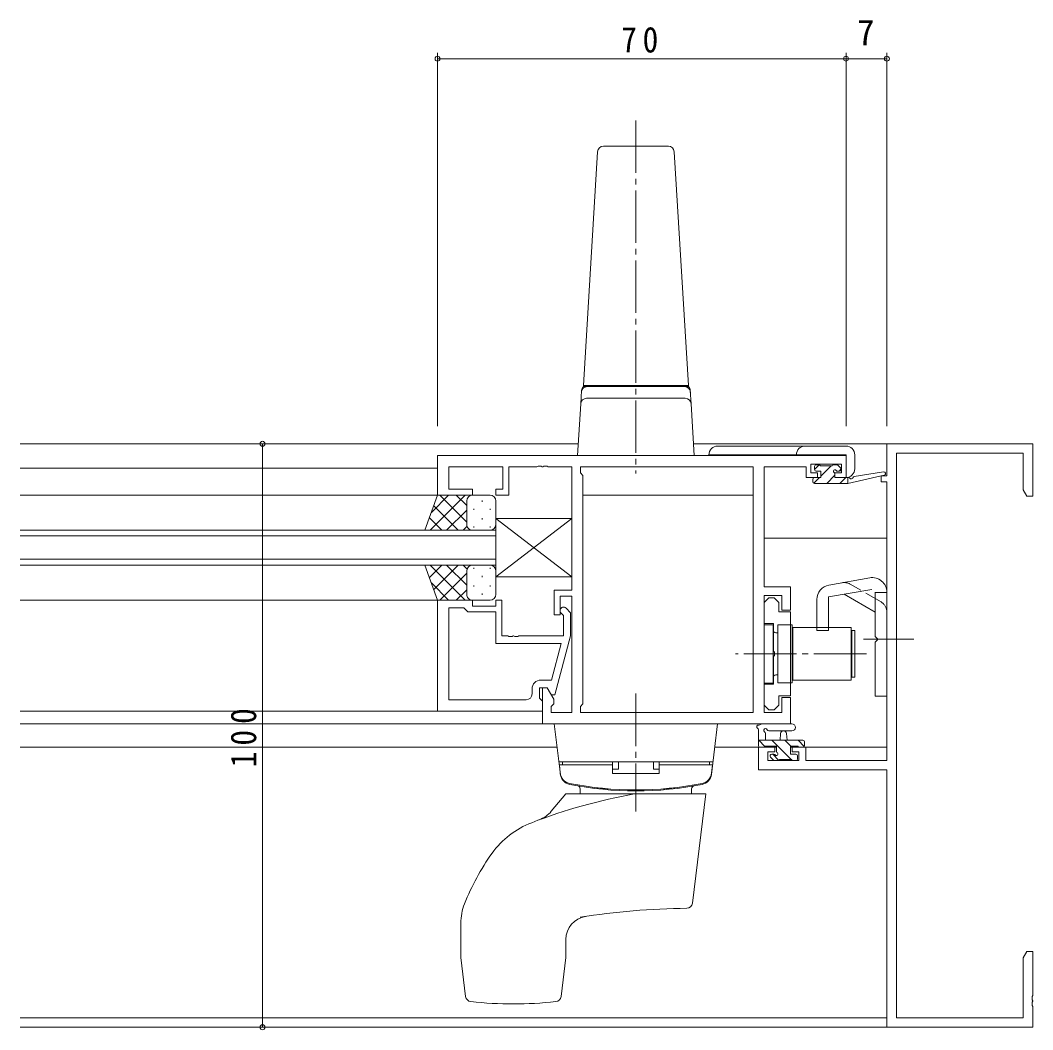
# Model space of a CAD drawing. Units: millimetres on the paper. Extents: x -420 to 373, y -297 to 267.
# Drawn here: x 64.5 to 238, y -191.3 to -18.3 of the extents above; entities that cross this region are included whole.
import ezdxf
from ezdxf.enums import TextEntityAlignment as Align

# ---------------------------------------------------------------- set-up
doc = ezdxf.new("R2010")
doc.units = ezdxf.units.MM
doc.linetypes.add('CHAIN2', pattern=[12, 9, -1, 1, -1])
doc.linetypes.add('DASHED3', pattern=[4, 3, -1])
for name, color, linetype, lineweight in [('0-3_YKK_11', 7, 'Continuous', 9), ('0-4_YKK_12', 2, 'Continuous', 9), ('0-5_YKK_13', 4, 'Continuous', 9), ('0-7_YKK_D', 6, 'Continuous', 9)]:
    doc.layers.add(name, color=color, linetype=linetype, lineweight=lineweight)
doc.styles.add('ＭＳ ゴシック', font='')
doc.styles.get('ＭＳ ゴシック').set_extended_font_data('MS Gothic')

msp = doc.modelspace()

# ---------------------------------------------------------------- linework, layer by layer
at = {"layer": '0-3_YKK_11'}
for p, q in [((213.003, -90.909), (213.003, -96.409)), ((238.003, -90.909), (213.003, -90.909)), ((238.003, -99.909), (238.003, -90.909)), ((136.003, -92.909), (136.003, -99.709)), ((206.003, -92.909), (136.003, -92.909)), ((206.003, -96.709), (206.003, -92.909)), ((214.633, -92.539), (236.373, -92.539)), ((214.633, -189.279), (214.633, -92.539)), ((236.373, -92.539), (236.373, -98.817)), ((137.933, -94.839), (147.203, -94.839)), ((137.933, -98.709), (137.933, -94.839)), ((147.203, -94.839), (147.203, -98.709)), ((148.203, -94.839), (153.045, -94.839)), ((148.203, -99.709), (148.203, -94.839)), ((153.045, -94.839), (153.228, -94.719)), ((153.228, -94.719), (153.778, -94.719)), ((153.778, -94.719), (153.961, -94.839)), ((153.961, -94.839), (154.045, -94.839)), ((154.045, -94.839), (154.228, -94.719)), ((154.228, -94.719), (154.778, -94.719)), ((154.778, -94.719), (154.961, -94.839)), ((154.961, -94.839), (159.003, -94.839)), ((159.003, -94.839), (159.003, -116.009)), ((160.503, -94.839), (160.503, -95.909)), ((190.073, -94.839), (160.503, -94.839)), ((190.073, -136.979), (190.073, -94.839)), ((190.073, -136.979), (190.073, -94.839)), ((192.003, -94.839), (199.203, -94.839)), ((192.003, -115.409), (192.003, -94.839)), ((199.203, -94.839), (199.203, -95.639)), ((200.003, -94.409), (205.203, -94.409)), ((200.003, -95.909), (200.003, -94.409)), ((205.203, -94.409), (205.203, -95.909)), ((160.503, -95.909), (160.933, -96.339)), ((160.933, -96.339), (160.933, -135.479)), ((199.203, -95.639), (199.203, -96.709)), ((199.203, -96.709), (201.103, -96.709)), ((201.103, -95.909), (200.003, -95.909)), ((201.103, -96.709), (201.103, -95.909)), ((204.103, -95.909), (204.103, -96.709)), ((205.203, -95.909), (204.103, -95.909)), ((204.103, -96.709), (206.003, -96.709)), ((212.003, -96.409), (212.003, -97.409)), ((213.003, -96.409), (212.003, -96.409)), ((142.003, -98.709), (137.933, -98.709)), ((142.003, -99.709), (142.003, -98.709)), ((146.003, -98.709), (146.003, -99.709)), ((147.203, -98.709), (146.003, -98.709)), ((212.003, -97.409), (213.003, -97.409)), ((213.003, -97.409), (213.003, -145.179)), ((236.373, -98.817), (237.003, -99.909)), ((136.003, -99.709), (142.003, -99.709)), ((146.003, -99.709), (148.203, -99.709)), ((237.003, -99.909), (238.003, -99.909)), ((156.003, -116.009), (156.003, -120.209)), ((159.003, -116.009), (156.003, -116.009)), ((196.503, -115.409), (192.003, -115.409)), ((196.503, -119.409), (196.503, -115.409)), ((136.003, -117.709), (142.003, -117.709)), ((136.003, -136.709), (136.003, -117.709)), ((142.003, -117.709), (142.003, -118.709)), ((146.003, -117.709), (147.003, -117.709)), ((146.003, -118.709), (146.003, -117.709)), ((147.003, -117.709), (147.003, -123.809)), ((157.003, -117.009), (159.003, -117.009)), ((157.003, -120.209), (157.003, -117.009)), ((159.003, -117.009), (159.003, -136.979)), ((192.003, -116.909), (195.003, -116.909)), ((192.003, -136.979), (192.003, -116.909)), ((192.003, -118.108), (192.803, -117.308)), ((192.803, -117.308), (193.703, -117.308)), ((193.703, -117.308), (194.503, -118.108)), ((195.003, -116.909), (195.003, -119.409)), ((140.503, -119.009), (137.933, -119.009)), ((137.933, -119.009), (137.933, -134.779)), ((137.933, -119.009), (137.933, -134.779)), ((140.703, -119.209), (140.503, -119.009)), ((141.203, -119.709), (140.703, -119.209)), ((146.003, -119.709), (141.203, -119.709)), ((142.003, -118.709), (146.003, -118.709)), ((146.003, -125.109), (146.003, -119.709)), ((158.027, -119.084), (158.803, -119.86)), ((192.003, -121.708), (192.003, -118.108)), ((194.503, -118.108), (194.503, -119.733)), ((195.003, -119.409), (196.503, -119.409)), ((156.003, -120.209), (157.003, -120.209)), ((157.603, -120.357), (157.179, -119.933)), ((157.603, -123.809), (157.603, -120.357)), ((158.803, -119.86), (158.803, -123.805)), ((194.503, -119.733), (196.503, -119.733)), ((196.503, -119.733), (196.503, -134.083)), ((193.603, -121.708), (192.003, -121.708)), ((193.603, -126.45), (193.603, -121.708)), ((147.003, -123.809), (148.045, -123.809)), ((148.045, -123.809), (148.228, -123.929)), ((148.228, -123.929), (148.778, -123.929)), ((148.778, -123.929), (148.961, -123.809)), ((148.961, -123.809), (149.045, -123.809)), ((149.045, -123.809), (149.228, -123.929)), ((149.228, -123.929), (149.778, -123.929)), ((149.778, -123.929), (149.961, -123.809)), ((149.961, -123.809), (157.603, -123.809)), ((158.803, -123.805), (156.096, -133.909)), ((157.211, -125.109), (146.003, -125.109)), ((155.523, -131.409), (157.211, -125.109)), ((193.723, -126.633), (193.603, -126.45)), ((193.723, -127.183), (193.723, -126.633)), ((193.603, -127.366), (193.723, -127.183)), ((193.603, -132.108), (193.603, -127.366)), ((153.703, -131.409), (155.523, -131.409)), ((152.203, -133.779), (152.203, -132.909)), ((153.503, -132.709), (153.503, -134.509)), ((154.803, -132.709), (153.503, -132.709)), ((154.003, -132.709), (154.003, -138.909)), ((154.803, -132.709), (154.003, -132.709)), ((155.933, -134.666), (154.803, -132.709)), ((155.496, -133.909), (154.803, -132.709)), ((192.003, -132.108), (193.603, -132.108)), ((192.003, -135.708), (192.003, -132.108)), ((137.933, -134.779), (151.203, -134.779)), ((153.503, -134.509), (153.703, -134.709)), ((153.703, -134.709), (154.003, -135.009)), ((154.003, -135.009), (154.003, -136.709)), ((156.096, -133.909), (155.496, -133.909)), ((155.933, -135.479), (155.933, -134.666)), ((194.503, -134.083), (194.503, -135.708)), ((196.503, -134.083), (194.503, -134.083)), ((195.003, -134.409), (195.003, -136.979)), ((196.503, -134.409), (195.003, -134.409)), ((196.503, -138.909), (196.503, -134.409)), ((154.003, -136.709), (136.003, -136.709)), ((155.503, -135.909), (155.933, -135.479)), ((155.503, -136.979), (155.503, -135.909)), ((159.003, -136.979), (155.503, -136.979)), ((160.933, -135.479), (160.503, -135.909)), ((160.503, -135.909), (160.503, -136.979)), ((160.503, -136.979), (190.073, -136.979)), ((192.803, -136.508), (192.003, -135.708)), ((195.003, -136.979), (192.003, -136.979)), ((193.703, -136.508), (192.803, -136.508)), ((194.503, -135.708), (193.703, -136.508)), ((154.003, -138.909), (196.503, -138.909)), ((191.003, -142.909), (191.003, -146.809)), ((193.803, -142.909), (191.003, -142.909)), ((192.633, -143.709), (193.803, -143.709)), ((192.633, -145.179), (192.633, -143.709)), ((193.803, -143.709), (193.803, -142.909)), ((196.803, -142.909), (196.803, -143.709)), ((199.103, -142.909), (196.803, -142.909)), ((196.803, -143.709), (197.903, -143.709)), ((197.903, -143.709), (197.903, -145.179)), ((199.103, -145.179), (199.103, -142.909)), ((197.903, -145.179), (192.633, -145.179)), ((213.003, -145.179), (199.103, -145.179)), ((191.003, -146.809), (213.003, -146.809)), ((213.003, -146.809), (213.003, -190.909)), ((237.003, -177.909), (236.373, -179)), ((238.003, -177.909), (237.003, -177.909)), ((238.003, -185.45), (238.003, -177.909)), ((236.373, -179), (236.373, -189.279)), ((237.883, -185.634), (238.003, -185.45)), ((237.883, -186.184), (237.883, -185.634)), ((238.003, -186.367), (237.883, -186.184)), ((237.883, -186.634), (238.003, -186.45)), ((237.883, -187.184), (237.883, -186.634)), ((238.003, -187.367), (237.883, -187.184)), ((238.003, -186.45), (238.003, -186.367)), ((238.003, -190.909), (238.003, -187.367)), ((236.373, -189.279), (214.633, -189.279)), ((213.003, -190.909), (238.003, -190.909))]:
    msp.add_line(p, q, dxfattribs=at)
for centre, radius, start, end in [((157.603, -119.509), 0.6, 44.99998, 225), ((153.703, -132.909), 1.5, 90, 179.99998), ((151.203, -133.779), 1, 270, 359.99998)]:
    msp.add_arc(centre, radius, start, end, dxfattribs=at)
at = {"layer": '0-4_YKK_12'}
for p, q in [((64.503, -90.909), (160.125, -90.909)), ((179.881, -90.909), (213.303, -90.909)), ((64.503, -95.109), (136.003, -95.109)), ((190.073, -95.109), (190.073, -136.679)), ((64.503, -99.709), (136.383, -99.709)), ((160.933, -99.709), (190.073, -99.709)), ((146.004, -105.709), (64.503, -105.709)), ((146.004, -111.709), (146.004, -105.709)), ((64.503, -106.709), (146.004, -106.709)), ((192.003, -107.109), (213.003, -107.109)), ((146.004, -110.709), (64.503, -110.709)), ((64.503, -111.709), (146.004, -111.709)), ((64.503, -117.709), (136.003, -117.709)), ((64.503, -136.709), (154.003, -136.709)), ((64.503, -138.909), (154.303, -138.909)), ((64.503, -142.909), (156.492, -142.909)), ((183.51, -142.909), (194.103, -142.909)), ((196.503, -142.909), (213.003, -142.909)), ((212.503, -146.809), (212.503, -146.809)), ((64.503, -189.279), (213.003, -189.279)), ((64.503, -190.909), (213.303, -190.909))]:
    msp.add_line(p, q, dxfattribs=at)
at = {"layer": '0-5_YKK_13', "linetype": 'CHAIN2'}
for p, q in [((170.003, -35.481), (170.003, -96.014)), ((209.003, -124.409), (217.633, -124.409)), ((209.503, -126.908), (187.073, -126.908)), ((170.001, -133.709), (170.001, -153.909))]:
    msp.add_line(p, q, dxfattribs=at)
at = {"layer": '0-5_YKK_13'}
for p, q in [((161.003, -80.909), (163.446, -40.848)), ((164.444, -39.909), (175.562, -39.909)), ((176.56, -40.848), (179.003, -80.909)), ((161.003, -80.909), (179.003, -80.909)), ((179.003, -80.909), (161.003, -80.909)), ((161.003, -81.109), (161.003, -80.909)), ((161.665, -81.109), (161.003, -81.109)), ((161.723, -81.109), (161.665, -81.109)), ((179.003, -81.109), (178.341, -81.109)), ((179.003, -80.909), (179.003, -81.109)), ((160.545, -84.048), (160.684, -81.782)), ((160.667, -82.048), (160.66, -82.17)), ((178.463, -83.109), (161.543, -83.109)), ((179.461, -84.048), (179.322, -81.782)), ((179.346, -82.17), (179.339, -82.048)), ((160.545, -84.048), (160.003, -92.909)), ((180.003, -92.909), (179.461, -84.048)), ((184.005, -91.288), (206.005, -91.288)), ((180.003, -92.909), (179.005, -92.909)), ((206.005, -92.788), (182.505, -92.788)), ((206.005, -96.688), (206.005, -92.788)), ((207.505, -92.788), (207.505, -95.188)), ((201.414, -94.509), (200.605, -95.318)), ((200.605, -95.308), (200.605, -94.808)), ((200.905, -94.508), (201.405, -94.508)), ((201.605, -94.708), (203.605, -94.708)), ((203.46, -94.708), (201.705, -96.463)), ((203.805, -94.508), (204.405, -94.508)), ((204.617, -94.596), (205.117, -95.096)), ((205.192, -95.221), (204.805, -95.608)), ((200.305, -97.408), (200.305, -97.008)), ((201.46, -96.709), (200.485, -97.683)), ((200.605, -96.709), (201.705, -96.709)), ((201.705, -95.608), (200.905, -95.608)), ((201.705, -96.709), (201.705, -95.608)), ((204.105, -96.308), (202.705, -97.708)), ((204.105, -96.069), (204.105, -96.709)), ((204.105, -96.709), (206.303, -96.709)), ((204.905, -95.608), (204.566, -95.608)), ((205.95, -96.709), (204.95, -97.708)), ((206.303, -97.708), (212.569, -96.301)), ((206.303, -96.709), (206.39, -96.694)), ((206.303, -97.708), (206.303, -96.709)), ((207.416, -96.528), (212.455, -95.712)), ((200.605, -97.708), (206.303, -97.708)), ((133.86, -105.709), (136.003, -99.709)), ((140.735, -99.709), (134.735, -105.709)), ((137.906, -99.709), (134.946, -102.67)), ((136.003, -99.709), (142.003, -99.709)), ((141.003, -104.33), (136.383, -99.709)), ((141.003, -101.501), (139.211, -99.709)), ((145.003, -99.709), (142.003, -99.709)), ((143.639, -100.629), (143.639, -100.829)), ((139.554, -105.709), (135.359, -101.513)), ((141.003, -102.269), (137.563, -105.709)), ((141.003, -100.709), (141.003, -104.309)), ((141.003, -101.109), (141.003, -104.709)), ((142.225, -102.044), (142.225, -102.244)), ((145.055, -102.044), (145.055, -102.244)), ((146.003, -104.709), (146.003, -100.709)), ((136.726, -105.709), (134.614, -103.597)), ((143.639, -103.659), (143.639, -103.859)), ((146.003, -103.709), (159.003, -103.709)), ((146.003, -103.709), (146.003, -113.709)), ((146.003, -103.709), (159.003, -113.709)), ((146.003, -113.709), (159.003, -103.709)), ((159.003, -103.709), (159.003, -113.709)), ((142.003, -105.709), (133.86, -105.709)), ((141.06, -105.041), (140.392, -105.709)), ((142.003, -105.709), (145.003, -105.709)), ((142.225, -105.074), (142.225, -105.274)), ((145.055, -105.074), (145.055, -105.274)), ((133.86, -111.709), (142.003, -111.709)), ((133.86, -111.709), (136.003, -117.709)), ((136.726, -111.709), (134.614, -113.821)), ((140.735, -117.709), (134.735, -111.709)), ((139.554, -111.709), (135.359, -115.905)), ((141.003, -115.149), (137.563, -111.709)), ((141.06, -112.377), (140.392, -111.709)), ((141.003, -116.309), (141.003, -112.709)), ((142.003, -111.709), (145.003, -111.709)), ((142.225, -112.344), (142.225, -112.144)), ((145.055, -112.344), (145.055, -112.144)), ((146.003, -112.709), (146.003, -116.709)), ((141.003, -113.089), (136.383, -117.709)), ((141.003, -116.709), (141.003, -113.109)), ((143.64, -113.759), (143.64, -113.559)), ((159.003, -113.709), (146.003, -113.709)), ((203.069, -115.116), (210.069, -113.882)), ((137.906, -117.709), (134.946, -114.748)), ((141.003, -115.917), (139.211, -117.709)), ((142.225, -115.374), (142.225, -115.174)), ((145.055, -115.374), (145.055, -115.174)), ((203.003, -117.159), (210.416, -115.851)), ((136.003, -117.709), (142.003, -117.709)), ((145.003, -117.709), (142.003, -117.709)), ((143.64, -116.789), (143.64, -116.589)), ((201.003, -117.578), (201.003, -122.909)), ((203.003, -117.159), (203.003, -122.909)), ((211.003, -119.748), (205.696, -116.684)), ((211.003, -116.344), (211.003, -123.909)), ((211.003, -116.409), (213.003, -116.409)), ((213.003, -134.159), (213.003, -116.344)), ((192.003, -121.909), (192.003, -131.909)), ((193.503, -121.909), (192.003, -121.909)), ((193.503, -121.909), (193.503, -131.909)), ((196.803, -121.959), (194.303, -121.959)), ((194.303, -121.959), (194.303, -131.859)), ((196.803, -131.859), (196.803, -121.959)), ((196.903, -122.409), (196.903, -131.409)), ((206.903, -122.409), (196.903, -122.409)), ((201.003, -122.909), (203.003, -122.909)), ((206.903, -122.409), (206.903, -131.409)), ((207.003, -122.909), (207.503, -122.909)), ((207.003, -130.909), (207.003, -122.909)), ((207.503, -130.909), (207.503, -122.909)), ((194.303, -123.309), (194.003, -123.309)), ((194.303, -130.509), (194.303, -123.309)), ((196.803, -129.909), (196.803, -123.909)), ((196.903, -123.909), (196.803, -123.909)), ((211.403, -124.309), (211.003, -123.909)), ((211.403, -124.509), (211.003, -124.909)), ((211.003, -124.909), (211.003, -134.159)), ((211.403, -124.309), (211.403, -124.509)), ((196.903, -129.909), (196.803, -129.909)), ((194.303, -130.509), (194.003, -130.509)), ((194.303, -131.859), (196.803, -131.859)), ((196.903, -131.409), (206.903, -131.409)), ((207.503, -130.909), (207.003, -130.909)), ((192.003, -131.909), (193.503, -131.909)), ((211.003, -134.159), (213.003, -134.159)), ((182.938, -147.567), (184.001, -138.909)), ((191.003, -142.609), (191.003, -139.928)), ((196.731, -138.909), (191.569, -138.909)), ((192.203, -140.528), (192.203, -141.709)), ((196.731, -140.109), (192.77, -140.111)), ((191.003, -141.709), (198.603, -141.709)), ((192.097, -142.759), (191.046, -141.709)), ((196.591, -145.009), (193.291, -141.709)), ((194.703, -141.709), (194.805, -140.564)), ((196.536, -142.709), (195.536, -141.709)), ((195.903, -141.709), (195.801, -140.564)), ((198.851, -142.778), (197.781, -141.709)), ((198.903, -142.009), (198.903, -142.609)), ((191.903, -142.909), (191.303, -142.909)), ((194.103, -142.709), (192.103, -142.709)), ((194.103, -143.648), (194.103, -142.709)), ((196.503, -142.709), (196.503, -144.109)), ((197.803, -142.709), (196.503, -142.709)), ((198.603, -142.909), (198.003, -142.909)), ((156.799, -145.409), (183.203, -145.409)), ((157.401, -145.409), (157.401, -145.909)), ((157.401, -145.409), (166.001, -145.409)), ((166.001, -147.409), (166.001, -145.409)), ((167.001, -145.409), (167.001, -146.676)), ((173.001, -145.409), (173.001, -146.676)), ((182.601, -145.409), (174.001, -145.409)), ((174.001, -147.409), (174.001, -145.409)), ((182.601, -145.409), (182.601, -145.909)), ((193.591, -145.121), (193.091, -144.621)), ((193.303, -144.109), (193.642, -144.109)), ((194.513, -145.176), (193.446, -144.109)), ((194.403, -145.209), (193.803, -145.209)), ((196.703, -145.009), (194.603, -145.009)), ((196.503, -144.109), (197.403, -144.109)), ((197.403, -145.209), (196.903, -145.209)), ((197.703, -144.409), (197.703, -144.909)), ((156.901, -145.909), (157.025, -147.325)), ((156.901, -145.909), (166.001, -145.909)), ((166.001, -146.676), (167.001, -146.676)), ((166.001, -147.409), (174.001, -147.409)), ((174.001, -146.676), (173.001, -146.676)), ((183.101, -145.909), (174.001, -145.909)), ((183.101, -145.909), (182.977, -147.325)), ((155.502, -153.887), (158.001, -150.909)), ((158.001, -150.909), (182.001, -150.909)), ((160.466, -150.909), (160.451, -150.027)), ((179.536, -150.909), (179.551, -150.027)), ((179.702, -169.635), (182.001, -150.909)), ((140.001, -178.847), (140.001, -173.062)), ((158.001, -178.847), (158.001, -175.867)), ((140.008, -178.969), (140.828, -185.642)), ((157.174, -185.642), (157.993, -178.969))]:
    msp.add_line(p, q, dxfattribs=at)
at = {"layer": '0-5_YKK_13', "linetype": 'DASHED3'}
for p, q in [((212.003, -118.016), (206.696, -114.952)), ((207.003, -123.909), (206.903, -123.909)), ((207.003, -129.909), (206.903, -129.909))]:
    msp.add_line(p, q, dxfattribs=at)
at = {"layer": '0-5_YKK_13'}
for points in [[(178.341, -81.109), (178.283, -81.109), (170.003, -81.109), (161.723, -81.109)], [(179.005, -92.909), (161.001, -92.909), (160.003, -92.909)], [(157.064, -147.567), (156.001, -138.909), (184.001, -138.909)]]:
    msp.add_lwpolyline(points, dxfattribs=at)
for centre, radius, start, end in [((164.444, -40.909), 1, 90, 176.51067), ((175.562, -40.909), 1, 3.48932, 90), ((161.665, -82.109), 1, 90, 176.5), ((161.682, -81.843), 1, 131.72568, 176.50005), ((178.341, -82.109), 1, 3.5, 90), ((178.324, -81.843), 1, 3.49986, 48.03442), ((161.543, -84.109), 1, 90, 176.5), ((178.463, -84.109), 1, 3.5, 90), ((184.005, -92.788), 1.5, 90, 180), ((199.005, -92.788), 1.5, 90, 180), ((206.005, -92.788), 1.5, 0, 90), ((200.905, -94.808), 0.3, 90, 180), ((200.905, -95.308), 0.3, 180, 270), ((201.405, -94.708), 0.2, 0, 90), ((203.805, -94.708), 0.2, 90, 180), ((204.105, -95.608), 0.25, 33.05573, 236.94426), ((204.405, -94.808), 0.3, 45, 90), ((204.905, -95.308), 0.3, 270, 45), ((206.005, -95.188), 1.5, 270, 0), ((200.605, -97.008), 0.3, 90, 180), ((203.805, -96.069), 0.3, 0, 56.94426), ((204.566, -95.308), 0.3, 213.05573, 270), ((206.438, -96.991), 0.3, 39.19753, 99.19753), ((206.903, -96.611), 0.3, 219.19753, 339.19753), ((207.464, -96.824), 0.3, 99.19753, 159.19753), ((212.503, -96.008), 0.3, 282.65862, 99.19753), ((200.605, -97.408), 0.3, 180, 270), ((142.003, -100.709), 1, 89.99998, 179.99998), ((142.003, -100.709), 1, 89.99998, 179.99998), ((145.003, -100.709), 1, 359.99998, 89.99998), ((142.003, -104.709), 1, 179.99998, 269.99998), ((142.003, -104.709), 1, 179.99998, 269.99998), ((145.003, -104.709), 1, 269.99998, 359.99998), ((142.003, -112.709), 1, 89.99998, 179.99998), ((142.003, -112.709), 1, 89.99998, 179.99998), ((145.003, -112.709), 1, 359.99998, 89.99998), ((210.503, -116.344), 2.5, 0, 100), ((203.503, -117.578), 2.5, 100, 180), ((142.003, -116.709), 1, 179.99998, 269.99998), ((142.003, -116.709), 1, 179.99998, 269.99998), ((145.003, -116.709), 1, 269.99998, 359.99998), ((194.003, -122.809), 0.5, 180, 270), ((194.003, -131.009), 0.5, 90, 180), ((191.003, -139.409), 0.3, 79.47121, 239.99998), ((190.703, -139.928), 0.3, 0, 60), ((191.113, -138.819), 0.3, 259.47121, 319.47121), ((191.569, -139.209), 0.3, 90, 139.47121), ((192.203, -140.009), 0.3, 19.18974, 239.99998), ((191.903, -140.528), 0.3, 0, 60), ((192.77, -139.811), 0.3, 199.18974, 270.04022), ((195.303, -140.609), 0.5, 5.09206, 174.90793), ((196.73, -139.509), 0.6, 270.04022, 90.04022), ((198.603, -142.009), 0.3, 0, 90), ((191.303, -142.609), 0.3, 180, 270), ((191.903, -142.709), 0.2, 270, 0), ((194.103, -144.109), 0.25, 213.05573, 56.94426), ((194.403, -143.648), 0.3, 180, 236.94426), ((198.003, -142.709), 0.2, 180, 270), ((198.603, -142.609), 0.3, 270, 0), ((193.303, -144.409), 0.3, 90, 225), ((193.803, -144.909), 0.3, 225, 270), ((193.642, -144.409), 0.3, 33.05573, 90), ((194.403, -145.009), 0.2, 270, 0), ((196.903, -145.009), 0.2, 180, 270), ((197.403, -144.409), 0.3, 0, 90), ((197.403, -144.909), 0.3, 270, 0), ((159.017, -147.151), 2, 185, 258.64775), ((159.027, -147.145), 2, 187, 258.65825), ((180.975, -147.145), 2, 281.34174, 353), ((180.985, -147.151), 2, 281.35223, 355), ((159.049, -147.323), 2, 187, 258.68115), ((170.001, -92.442), 57.8, 258.64775, 281.35223), ((170.001, -92.435), 57.8, 258.65825, 281.34116), ((180.953, -147.323), 2, 281.31883, 353), ((186.701, -245.409), 96.004, 100.15585, 111.10054), ((170.001, -92.609), 57.8, 258.68115, 281.31883), ((159.951, -150.036), 0.5, 1, 80.0733), ((180.051, -150.036), 0.5, 99.92668, 179), ((151.671, -150.673), 5, 290.2925, 320), ((157.539, -169.836), 15, 111.10054, 144.3228), ((177.847, -184.416), 40, 144.3228, 158.51498), ((149.001, -173.062), 9, 158.51498, 180), ((178.709, -169.513), 1, 270.47041, 353), ((179.703, -290.509), 120, 90.47041, 99.23909), ((162.001, -175.867), 4, 98.77765, 180), ((141.001, -178.847), 1, 180, 187), ((157.001, -178.847), 1, 353, 0), ((141.82, -185.52), 1, 187, 263.80104), ((156.182, -185.52), 1, 276.19894, 353), ((149.001, -119.409), 67.5, 263.80104, 276.19894)]:
    msp.add_arc(centre, radius, start, end, dxfattribs=at)
at = {"layer": '0-5_YKK_13', "linetype": 'DASHED3'}
for centre, start, end in [((205.696, -116.684), 60, 100), ((211.003, -119.748), 0, 60)]:
    msp.add_arc(centre, 2, start, end, dxfattribs=at)
at = {"layer": '0-7_YKK_D'}
for p, q in [((136.003, -87.909), (136.003, -23.909)), ((206.003, -87.909), (206.003, -23.909)), ((206.003, -87.909), (206.003, -23.909)), ((213.003, -87.909), (213.003, -23.909)), ((136.003, -24.909), (206.003, -24.909)), ((206.003, -24.909), (213.003, -24.909)), ((119.043, -90.909), (105.003, -90.909)), ((106.003, -90.909), (106.003, -190.909)), ((119.043, -190.909), (105.003, -190.909))]:
    msp.add_line(p, q, dxfattribs=at)
for centre in [(136.003, -24.909), (206.003, -24.909), (206.003, -24.909), (213.003, -24.909), (106.003, -90.909), (106.003, -190.909)]:
    msp.add_circle(centre, 0.425, dxfattribs=at)

# ---------------------------------------------------------------- texts
at = {"layer": '0-7_YKK_D', "color": 3, "style": 'ＭＳ ゴシック'}
msp.add_text('7', height=4.399, dxfattribs=at).set_placement((207.903, -23.909), align=Align.BOTTOM_LEFT)
at = {"layer": '0-7_YKK_D', "color": 3, "insert": (167.483, -23.909), "char_height": 4.399, "attachment_point": 7, "style": 'ＭＳ ゴシック'}
msp.add_mtext('\\T1.36;\\W0.9;70', dxfattribs=at)
at = {"layer": '0-7_YKK_D', "color": 3, "insert": (105.003, -146.349), "char_height": 4.399, "attachment_point": 7, "rotation": 90, "style": 'ＭＳ ゴシック'}
msp.add_mtext('\\T1.38;\\W0.9;100', dxfattribs=at)

doc.saveas('drawing.dxf')
